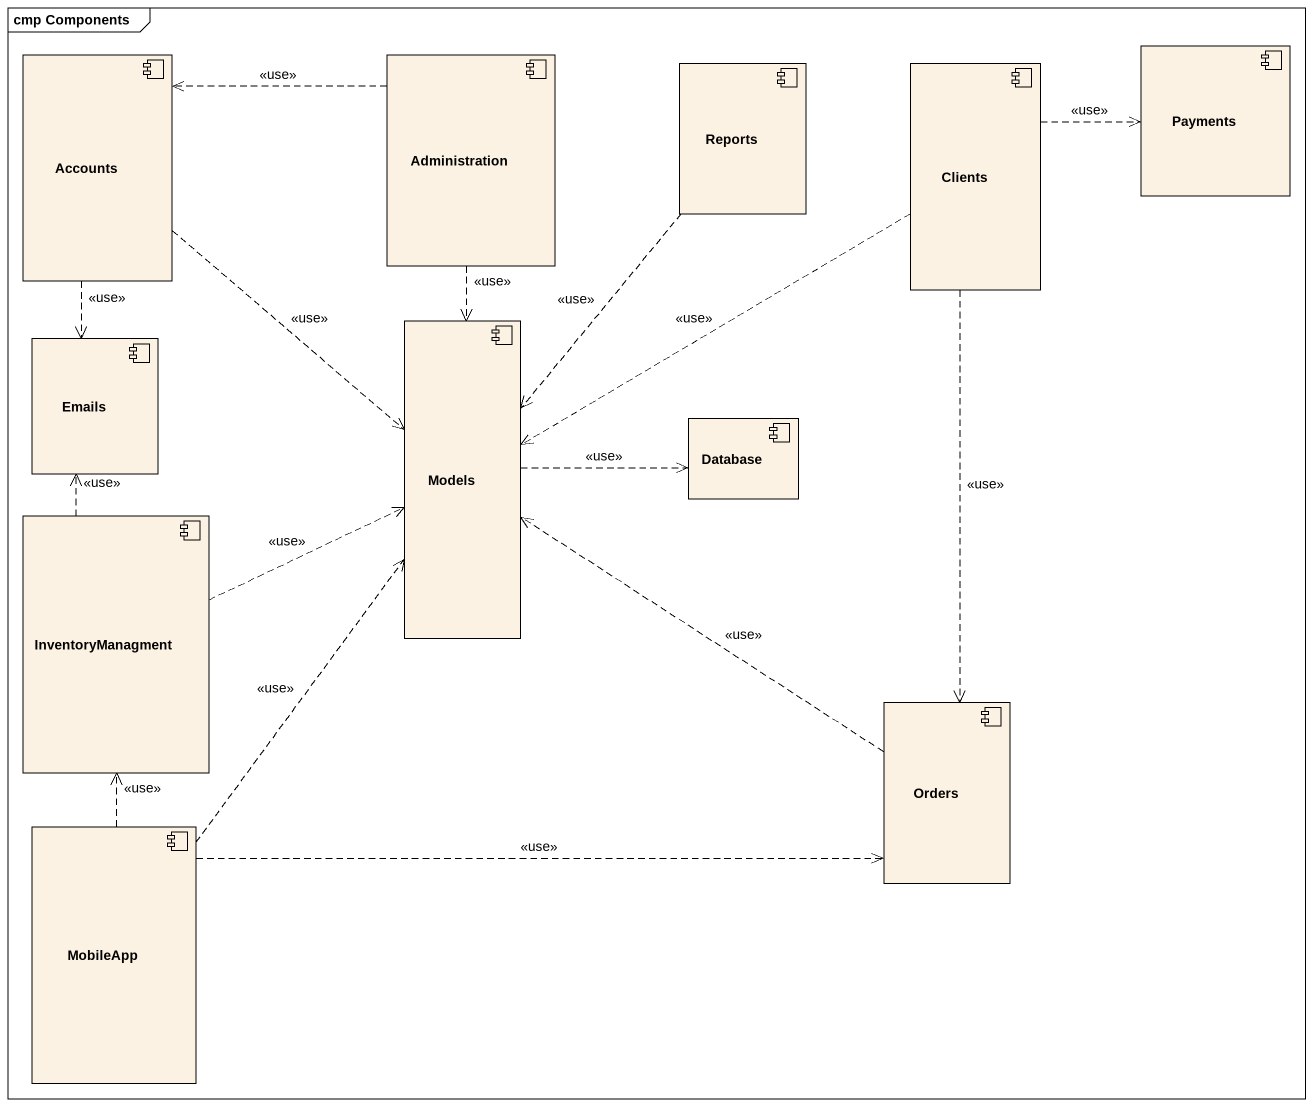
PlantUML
@startuml
mainframe cmp Components
component Payments
component Accounts
component Administration
component Reports
component Clients
component Models
component Emails
component "Database" as Database_
component InventoryManagment
component Orders
component MobileApp
Accounts ..> Models : <<use>>
Accounts ..> Emails : <<use>>
Administration .left.> Accounts : <<use>>
Administration ..> Models : <<use>>
Reports ..> Models : <<use>>
Clients .right.> Payments : <<use>>
Clients .left.> Models : <<use>>
Clients ..> Orders : <<use>>
Models .right.> Database_ : <<use>>
InventoryManagment .right.> Models : <<use>>
InventoryManagment .up.> Emails : <<use>>
Orders .up.> Models : <<use>>
MobileApp .up.> Models : <<use>>
MobileApp .up.> InventoryManagment : <<use>>
MobileApp .right.> Orders : <<use>>
@enduml
